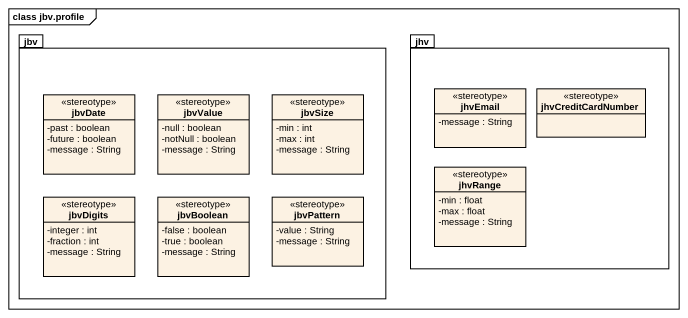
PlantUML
@startuml
mainframe class jbv.profile
hide circle
hide empty members
skinparam classAttributeIconSize 0
package jbv {
  class jbvDate <<stereotype>> {
    -past : boolean
    -future : boolean
    -message : String
  }
  class jbvValue <<stereotype>> {
    -null : boolean
    -notNull : boolean
    -message : String
  }
  class jbvSize <<stereotype>> {
    -min : int
    -max : int
    -message : String
  }
  class jbvDigits <<stereotype>> {
    -integer : int
    -fraction : int
    -message : String
  }
  class jbvBoolean <<stereotype>> {
    -false : boolean
    -true : boolean
    -message : String
  }
  class jbvPattern <<stereotype>> {
    -value : String
    -message : String
  }
}
package jhv {
  class jhvEmail <<stereotype>> {
    -message : String
  }
  class jhvCreditCardNumber <<stereotype>>
  class jhvRange <<stereotype>> {
    -min : float
    -max : float
    -message : String
  }
}
@enduml
